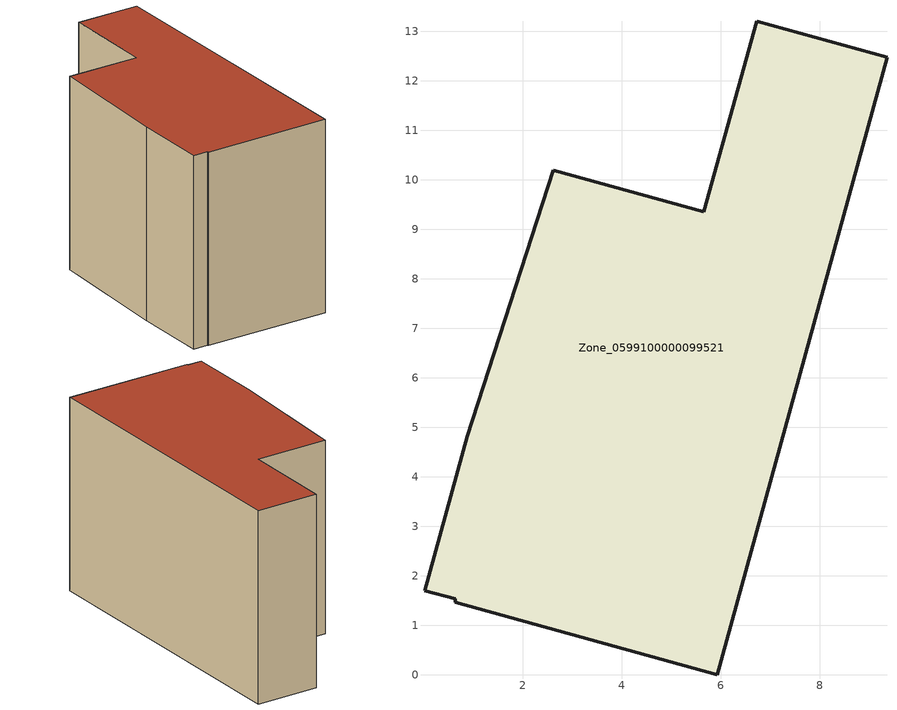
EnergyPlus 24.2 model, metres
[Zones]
Zone_0599100000099521
 floor ground (C_G): 0.01,1.69 0.88,4.82 2.62,10.19 5.66,9.35 6.73,13.2 9.36,12.48 5.93,0 0.64,1.46 0.64,1.53 z0
 wall outside (C_F): 2.62,10.19 0.88,4.82 0.01,1.69 0.64,1.53 0.64,1.46 5.93,0 9.36,12.48 6.73,13.2 5.66,9.35 2.62,10.19 z0:8.25
 roof outside (C_R): 0.88,4.82 0.01,1.69 0.64,1.53 0.64,1.46 5.93,0 9.36,12.48 6.73,13.2 5.66,9.35 2.62,10.19 z8.25
[BUILDING]
Pand.0599100000099521: North Axis=0; Terrain=City; Loads Convergence Tolerance Value=0.04; Temperature Convergence Tolerance Value=0.4; Solar Distribution=FullExterior; Maximum Number of Warmup Days=25; Minimum Number of Warmup Days=1
[Site:Location]
Rotterdam.The.Hague.AP_ZH_NLD Design_Conditions: Latitude=51.96; Longitude=4.45; Time Zone=1; Elevation=-4.5
[SITE:GROUNDTEMPERATURE:BUILDINGSURFACE]
18, 18, 18, 18, 18, 18, 18, 18, 18, 18, 18, 18
[MATERIAL] Thermal Absorptance=0.9; Solar Absorptance=0.7; Visible Absorptance=0.7
Name | Roughness | Thickness | Conductivity | Density | Specific Heat
G.TI.1975-1991 | MediumSmooth | 0.15 | 0.288461 | 540 | 1210
F.TI.1975-1991 | Rough | 0.3 | 0.230769 | 1920 | 840
R.TI.1975-1991 | MediumRough | 0.2 | 0.153846 | 1500 | 1000
[CONSTRUCTION]
C_G: G.TI.1975-1991
C_F: F.TI.1975-1991
C_R: R.TI.1975-1991
[ZONE]
Zone_0599100000099521: Type=1; Multiplier=1; Ceiling Height=Autocalculate; Volume=Autocalculate; Floor Area=autocalculate; Part of Total Floor Area=Yes
[ZONEINFILTRATION:DESIGNFLOWRATE]
Infil_Zone_0599100000099521: Zone or ZoneList or Space or SpaceList=Zone_0599100000099521; Schedule=AlwaysOn; Design Flow Rate Calculation Method=Flow/Area; Flow Rate per Floor Area=0.003; Constant Term Coefficient=1; Temperature Term Coefficient=0; Velocity Term Coefficient=0; Velocity Squared Term Coefficient=0
[HVACTEMPLATE:ZONE:IDEALLOADSAIRSYSTEM]
Zone_0599100000099521: Maximum Heating Supply Air Temperature=50; Minimum Cooling Supply Air Temperature=13; Maximum Heating Supply Air Humidity Ratio=0.0156; Minimum Cooling Supply Air Humidity Ratio=0.0077; Heating Limit=NoLimit; Cooling Limit=NoLimit; Dehumidification Control Type=ConstantSensibleHeatRatio; Cooling Sensible Heat Ratio=0.7; Dehumidification Setpoint=60; Humidification Control Type=None; Humidification Setpoint=30; Outdoor Air Method=None; Outdoor Air Flow Rate per Person=0.00944; Outdoor Air Flow Rate per Zone Floor Area=0; Outdoor Air Flow Rate per Zone=0; Demand Controlled Ventilation Type=None; Outdoor Air Economizer Type=NoEconomizer; Heat Recovery Type=None; Sensible Heat Recovery Effectiveness=0.7; Latent Heat Recovery Effectiveness=0.65
[ZONECONTROL:THERMOSTAT]
ThermostatControl_Zone_0599100000099521: Zone or ZoneList=Zone_0599100000099521; Control Type Schedule=DualSetpointControlType; Control 1=Thermostat_Zone_0599100000099521; Temperature Difference Between Cutout And Setpoint=0
[THERMOSTATSETPOINT:DUALSETPOINT]
Thermostat_Zone_0599100000099521: Heating Setpoint Temperature Schedule=HeatingSetpoint_Zone_0599100000099521; Cooling Setpoint Temperature Schedule=CoolingSetpoint_Zone_0599100000099521
[SCHEDULE:COMPACT]
HeatingSetpoint_Zone_0599100000099521: Through: 12/31, For: AllDays, Until: 24:00, 21
CoolingSetpoint_Zone_0599100000099521: Through: 12/31, For: AllDays, Until: 24:00, 24
DualSetpointControlType: Through: 12/31, For: AllDays, Until: 24:00, 4
AlwaysOn: Through: 12/31, For: AllDays, Until: 24:00, 1
